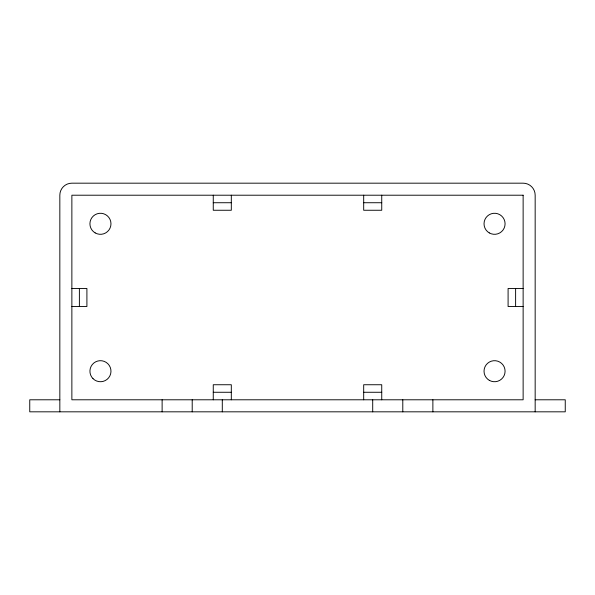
<?xml version="1.0" encoding="UTF-8"?>
<svg xmlns="http://www.w3.org/2000/svg" width="595" height="595" viewBox="0 0 595 595"><rect width="100%" height="100%" fill="white"/><g stroke="black" fill="none" stroke-linecap="round" stroke-linejoin="round"><path stroke-width="0.89" d="M213.263 202.731L231.314 202.731M363.686 202.731L381.737 202.731M71.869 288.478L86.907 288.478L86.907 306.522L71.869 306.522M523.131 288.478L508.093 288.478L508.093 306.522L523.131 306.522M213.263 392.269L231.314 392.269M363.686 392.269L381.737 392.269M59.835 399.788L29.75 399.788L29.75 411.822L565.25 411.822L565.25 399.788L535.165 399.788M535.165 411.822L535.165 195.212A12.034 12.034 0 0 0 523.131 183.178L71.869 183.178A12.034 12.034 0 0 0 59.835 195.212L59.835 411.822M515.612 288.478L515.612 306.522M432.877 399.788L432.877 411.822M402.793 399.788L402.793 411.822M381.737 195.212L381.737 210.258L363.686 210.258L363.686 195.212M381.737 399.788L381.737 384.742L363.686 384.742L363.686 399.788M372.708 399.788L372.708 411.822M231.314 195.212L231.314 210.258L213.263 210.258L213.263 195.212M231.314 399.788L231.314 384.742L213.263 384.742L213.263 399.788M222.292 399.788L222.292 411.822M192.207 399.788L192.207 411.822M162.123 399.788L162.123 411.822M79.388 288.478L79.388 306.522M523.131 195.212L71.869 195.212L71.869 399.788L523.131 399.788L523.131 195.212M489.291 380.324A10.532 10.532 0 0 0 505.081 371.206A10.532 10.532 0 0 0 489.291 362.087A10.532 10.532 0 0 0 489.291 380.324M93.006 378.651A10.532 10.532 0 0 0 110.618 373.935A10.532 10.532 0 0 0 97.721 361.039A10.532 10.532 0 0 0 93.006 378.651M95.185 232.913A10.532 10.532 0 0 0 110.975 223.794A10.532 10.532 0 0 0 95.185 214.676A10.532 10.532 0 0 0 95.185 232.913M489.291 232.913A10.532 10.532 0 0 0 505.081 223.794A10.532 10.532 0 0 0 489.291 214.676A10.532 10.532 0 0 0 489.291 232.913"/></g></svg>
